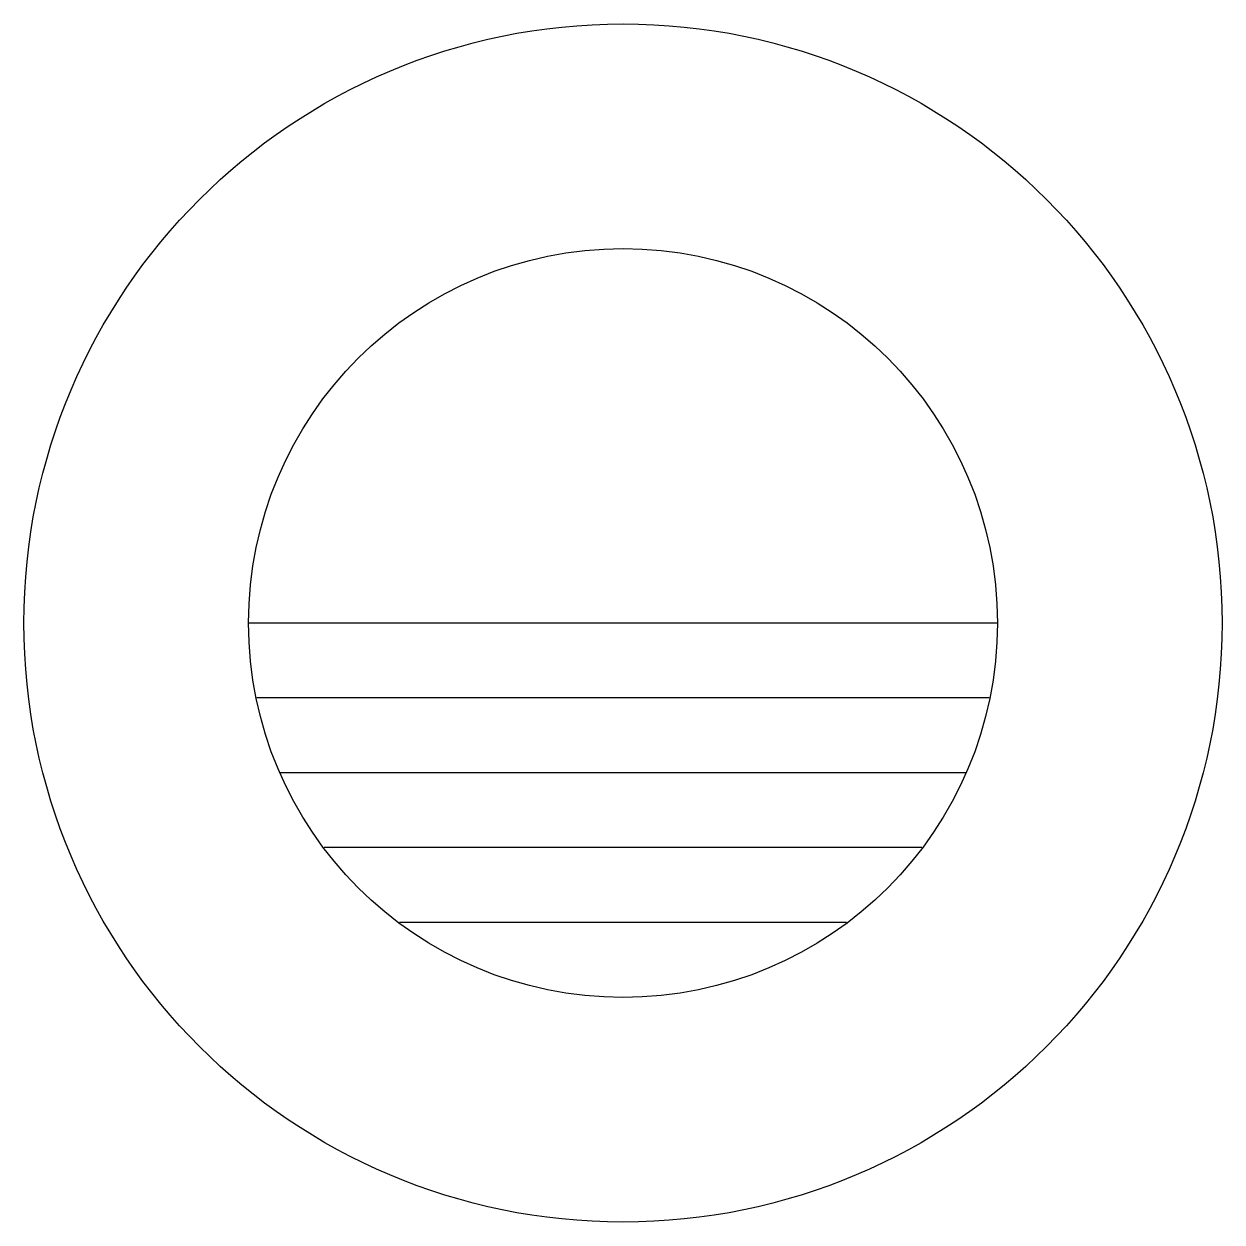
# Model space of a CAD drawing. Header units: millimetres. Extents: x -1.6 to 1.6, y -1.6 to 1.6.
import ezdxf

# ---------------------------------------------------------------- set-up
doc = ezdxf.new("R2010")
doc.units = ezdxf.units.MM

msp = doc.modelspace()

# ---------------------------------------------------------------- linework, layer by layer
at = {"transparency": 33554687}
for p, q in [((0.9984, 0), (-0.9984, 0)), ((0.9782, -0.2), (-0.9782, -0.2)), ((0.9148, -0.4), (-0.9148, -0.4)), ((0.798, -0.6), (-0.798, -0.6)), ((0.5974, -0.8), (-0.5974, -0.8))]:
    msp.add_line(p, q, dxfattribs=at)
for radius in [1.6, 1]:
    msp.add_circle((0, 0), radius, dxfattribs=at)

doc.saveas('drawing.dxf')
